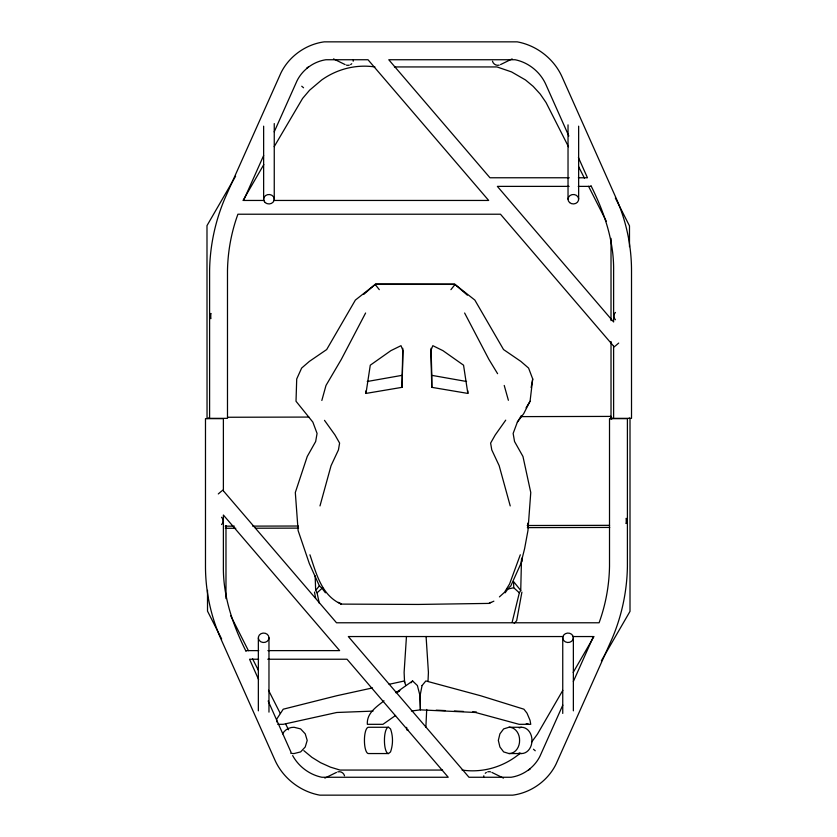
<?xml version="1.0" encoding="UTF-8"?>
<svg xmlns="http://www.w3.org/2000/svg" width="837" height="837" viewBox="0 0 837 837"><rect width="100%" height="100%" fill="white"/><g stroke="black" fill="none" stroke-linecap="round" stroke-linejoin="round"><path stroke-width="1.26" d="M521.493 559.221L520.74 590.451L519.338 592.805L512.213 621.996M365.978 390.827L365.978 393.421L402.011 387.343L402.775 348.276M402.011 387.343L403.026 350.661L400.996 345.681L390.869 350.661L370.278 365.194L365.978 393.421M425.866 727.343L426.703 709.462M428.01 681.349L428.418 672.414L426.085 636.486M406.458 636.486L404.114 672.414L404.585 682.626M508.875 587.626L510.779 585.984L520.865 563.625L524.611 548.612L527.948 530.595L530.763 492.512L522.968 456.489L514.546 441.528L513.144 433.43L517.36 422.12L523.711 413.645L530.062 401.258L532.719 378.973L528.586 368.081L520.865 361.406L503.539 349.552L474.841 300.065L454.92 284.381L375.3 284.381L355.38 300.065L326.681 349.552L309.355 361.406L301.634 368.081L296.716 378.973L296.016 401.258L312.86 422.12L317.066 433.43L315.664 441.528L307.242 456.489L295.315 492.512L298.118 530.595L309.355 563.625L319.431 585.984L321.335 587.626M521.911 592.073L516.67 620.698L514.2 623.377M531.118 387.615L532.719 378.973M319.985 505.925L331.065 465.654L338.451 449.887L339.602 443.087L334.988 434.978L324.494 420.341M321.837 400.463L325.991 385.459L341.308 359.408L365.602 313.007M363.802 294.342L375.321 284.298L454.92 284.381L467.381 295.179M520.3 554.795L509.607 583.912L504.523 592.282L499.427 596.896M263.645 155.515L243.577 200.451L264.44 200.451M274.212 131.869L297.009 80.833C302.513 69.701 313.613 61.582 325.896 59.741L368.018 59.741L488.682 200.451L273.563 200.451M562.788 705.131L539.991 756.167C534.487 767.299 523.387 775.418 511.104 777.259L468.982 777.259L348.318 636.549L563.437 636.549M573.355 681.485L593.423 636.549L572.56 636.549M235.605 176.22L206.99 225.624L207.042 418.573L209.491 417.653M243.012 200.482L263.812 164.575M274.212 146.621L302.575 98.463L309.575 90.218L321.701 79.965C337.133 69.011 356.081 64.156 374.945 66.939M562.788 690.379L537.448 734.133L531.746 741.917M573.188 672.425L593.988 636.518M601.395 660.78L630.01 611.376L630.01 418.845A9.019 1.58 0 0 0 629.267 418.029M517.36 422.12L521.367 415.529M526.044 407.839L530.062 401.258M505.726 420.153L495.232 434.978L490.618 443.087L491.769 449.887L499.155 465.654L510.225 505.925M505.15 592.805L507.86 589.049M221.554 524.558L222.37 523.491A5.158 5.158 0 0 0 222.37 518.333L221.554 517.256M615.446 312.442L614.63 313.509A5.158 5.158 0 0 0 614.63 318.667L615.446 319.744M450.923 289.654L454.857 284.706M319.295 603.31L317.066 592.805L315.664 590.451L319.629 585.544M411.03 682.793L412.61 680.952L417.391 685.555L420.101 696.06L420.415 709.86L411.406 711.011M317.066 592.805L322.684 587.741M218.29 493.935L221.931 490.806M615.069 346.194L618.71 343.065M384.016 700.831C376.378 706.899 366.606 713.187 367.338 724.319L382.969 724.319L395.608 715.447M388.504 753.551L390.534 751.908C393.139 744.532 393.139 736.288 390.534 728.912L388.504 727.269L368.51 727.269A12.869 3.976 -90 0 0 364.44 740.41A12.869 3.976 -90 0 0 368.51 753.551L388.504 753.551A12.869 3.976 -90 0 1 384.445 740.41A12.869 3.976 -90 0 1 388.504 727.269M306.75 68.111L308.55 66.793M519.756 753.75L515.299 757.035C499.867 767.989 480.919 772.844 462.055 770.061M528.45 770.207L530.25 768.889M395.88 692.774L412.61 680.952M397 692.555L399.113 691.278M396.571 692.377L399.866 690.515M338.294 602.337L341.224 604.105L418.207 604.44L488.996 603.404L490.848 602.368M500.547 64.585L512.129 58.904M324.871 778.096L336.453 772.415M488.996 603.404L493.872 601.165M613.259 417.736L611.596 418.929L610.864 416.407L520.656 416.617M508.959 727.269L503.644 728.912L499.919 733.84L498.329 740.41L499.919 746.981L503.644 751.908L508.959 753.551L521.315 753.551A12.869 10.41 -90 0 0 531.945 740.41A12.869 10.41 -90 0 0 521.315 727.269L508.959 727.269A12.869 10.41 -90 0 1 519.589 740.41A12.869 10.41 -90 0 1 508.959 753.551M519.191 727.928L521.315 727.269M506.699 589.311L513.719 587.741L519.338 592.805M372.517 687.92L336.767 695.735L283.22 709.201L276.649 719.224L276.649 721.871M389.121 684.3L404.438 680.952L405.757 685.555M367.265 381.494L402.011 375.353M373.04 711.105L336.767 712.486L283.22 724.319L277.748 724.319M454.92 284.381L375.321 284.298M227.821 417.255L308.874 417.077M225.205 526.18L234.36 526.159M252.659 526.117L298.422 526.023M527.195 525.51L609.556 525.333M225.362 528.293L235.814 528.262M255.431 528.22L298.568 528.126M527.352 527.624L609.713 527.436M394.415 66.939L496.979 66.939L511.533 71.909L525.479 79.954L533.19 86.378L540.242 94.089L546.048 102.532L568.49 146.757M569.254 177.768L489.969 177.768L388.766 59.741L515.121 59.741C528.639 62.472 540.44 72.108 545.965 84.725L568.836 136.023M578.346 177.768L587.448 177.768L578.409 157.492M569.108 186.379L497.356 186.379L613.615 321.963L613.615 270.717C614.065 240.889 604.22 212.085 590.985 185.72M578.241 186.379L591.278 186.379M245.722 650.621L258.759 650.621M267.892 650.621L339.644 650.621L223.385 515.037L223.385 566.283C222.935 596.111 232.78 624.915 246.015 651.28M258.654 659.232L249.552 659.232L258.591 679.508M267.746 659.232L347.031 659.232L448.234 777.259L321.879 777.259C309.575 774.748 298.642 766.566 292.657 755.549M408.069 729.895L406.782 729.895L406.667 727.343M442.585 770.061L340.021 770.061L330.469 767.152L320.623 762.716L311.929 757.349L303.81 750.622M436.171 710.163L445.284 710.592M454.386 711.021L463.489 711.45M472.602 711.879L476.504 712.057M467.841 393.421L463.552 365.194L442.951 350.661L432.823 345.681L430.804 350.661L431.808 387.343L467.841 393.421L467.841 390.827M431.055 348.276L431.808 375.353L466.554 381.494M526.264 723.639L528.733 724.319M519.191 752.892L521.315 753.551M333.534 58.904L345.106 64.585M491.894 772.415L503.466 778.096M339.362 602.786L341.224 604.105C321.377 595.327 316.313 573.397 309.92 554.795M301.749 86.221L303.538 87.77M533.462 749.23L535.251 750.779M614.253 346.884L500.484 214.22L237.917 214.22C231.315 232.309 227.81 251.518 227.486 270.78L227.486 418.343L209.595 418.343L209.595 270.497C209.993 245.67 215.255 220.937 225.027 198.107L280.97 72.85C289.152 56.236 305.871 44.33 324.212 41.85L517.214 41.85C536.758 45.397 554.125 58.925 562.161 77.109L616.084 198.055C626.212 220.801 631.496 245.67 631.516 270.56L631.516 418.343L613.615 418.343L613.615 346.152M222.747 490.116L336.516 622.78L599.083 622.78C605.685 604.691 609.19 585.481 609.514 566.22L609.514 418.657L627.405 418.657L627.405 566.503C627.007 591.33 621.745 616.063 611.973 638.893L556.03 764.15C547.848 780.764 531.129 792.67 512.788 795.15L319.786 795.15C300.242 791.603 282.875 778.075 274.839 759.891L220.916 638.945C210.788 616.199 205.504 591.33 205.483 566.44L205.483 418.657L223.385 418.657L223.385 490.848M520.74 590.451L513.604 581.621L513.719 587.741M375.353 284.706L379.297 289.654M322.067 588.306L325.415 592.805M497.596 373.689L488.913 359.408L464.619 313.007M615.331 197.992L629.487 225.875L629.487 246.664M578.534 166.532L584.435 178.176M588.568 186.316L606.291 221.23M230.709 615.77L248.432 650.684M252.565 658.824L258.466 670.468M268.51 690.243L280.322 713.522M285.637 723.995L288.587 729.812M221.669 639.008L207.513 611.125L207.513 590.336M268.164 700.977L291.035 752.275M504.23 385.459L508.383 400.285M314.492 592.073L315.633 598.288M315.664 590.451L315.151 575.825M527.739 523.177L527.885 527.028M521.849 558.091L521.985 561.648M611.02 238.367L611.02 320.613M611.02 341.496L611.02 418.521M610.864 416.407L610.864 419.002M578.649 126.167L578.649 199.216M573.366 637.784A5.315 4.729 0 0 1 565.393 641.874A5.315 4.729 0 0 1 565.393 633.693A5.315 4.729 0 0 1 573.366 637.784L573.366 710.833M568.03 124.87L568.03 199.216M562.746 637.784L562.746 713.438M431.808 375.353L431.808 387.343M274.254 123.562L274.254 199.216M268.97 637.784A5.315 4.729 0 0 1 260.998 641.874A5.315 4.729 0 0 1 260.998 633.693A5.315 4.729 0 0 1 268.97 637.784L268.97 712.13M263.634 126.167L263.634 199.216M258.351 637.784L258.351 710.833M225.98 525.531L225.98 598.633M282.561 733.84A12.869 12.869 0 0 1 294.059 727.269L300.629 728.912L305.233 733.84L307.2 740.41L305.233 746.981L300.629 751.908L294.059 753.551A12.869 12.869 0 0 1 290.669 753.174M337.771 771.871A5.503 5.493 63.9 0 1 344.509 775.773M483.64 777.196A5.503 5.493 -63.9 0 1 483.828 775.773M485.251 773.294A5.503 5.493 -63.9 0 1 486.391 772.425M487.72 771.871A5.503 5.493 -63.9 0 1 490.566 771.871M499.229 65.129A5.503 5.493 63.9 0 1 492.491 61.227M353.36 59.804A5.503 5.493 -63.9 0 1 353.172 61.227M351.749 63.706A5.503 5.493 -63.9 0 1 350.609 64.575M349.28 65.129A5.503 5.493 -63.9 0 1 346.434 65.129M422.068 685.555L419.996 696.06L420.404 709.86L475.562 712.486L519.076 724.319L530.752 724.319L530.03 720.291L526.996 713.145L523.91 709.201L480.584 695.735L425.834 680.952L422.068 685.555M210.788 313.488L210.778 313.509A5.158 5.158 0 0 0 210.778 318.667L210.788 313.488M626.222 523.491L626.222 518.333A5.158 5.158 0 0 1 626.222 523.491M265.193 202.564A5.315 4.729 0 0 0 274.076 200.441A5.315 4.729 0 0 0 267.568 194.655A5.315 4.729 0 0 0 265.193 202.564M569.589 202.564A5.315 4.729 0 0 0 578.472 200.441A5.315 4.729 0 0 0 571.964 194.655A5.315 4.729 0 0 0 569.589 202.564"/></g></svg>
